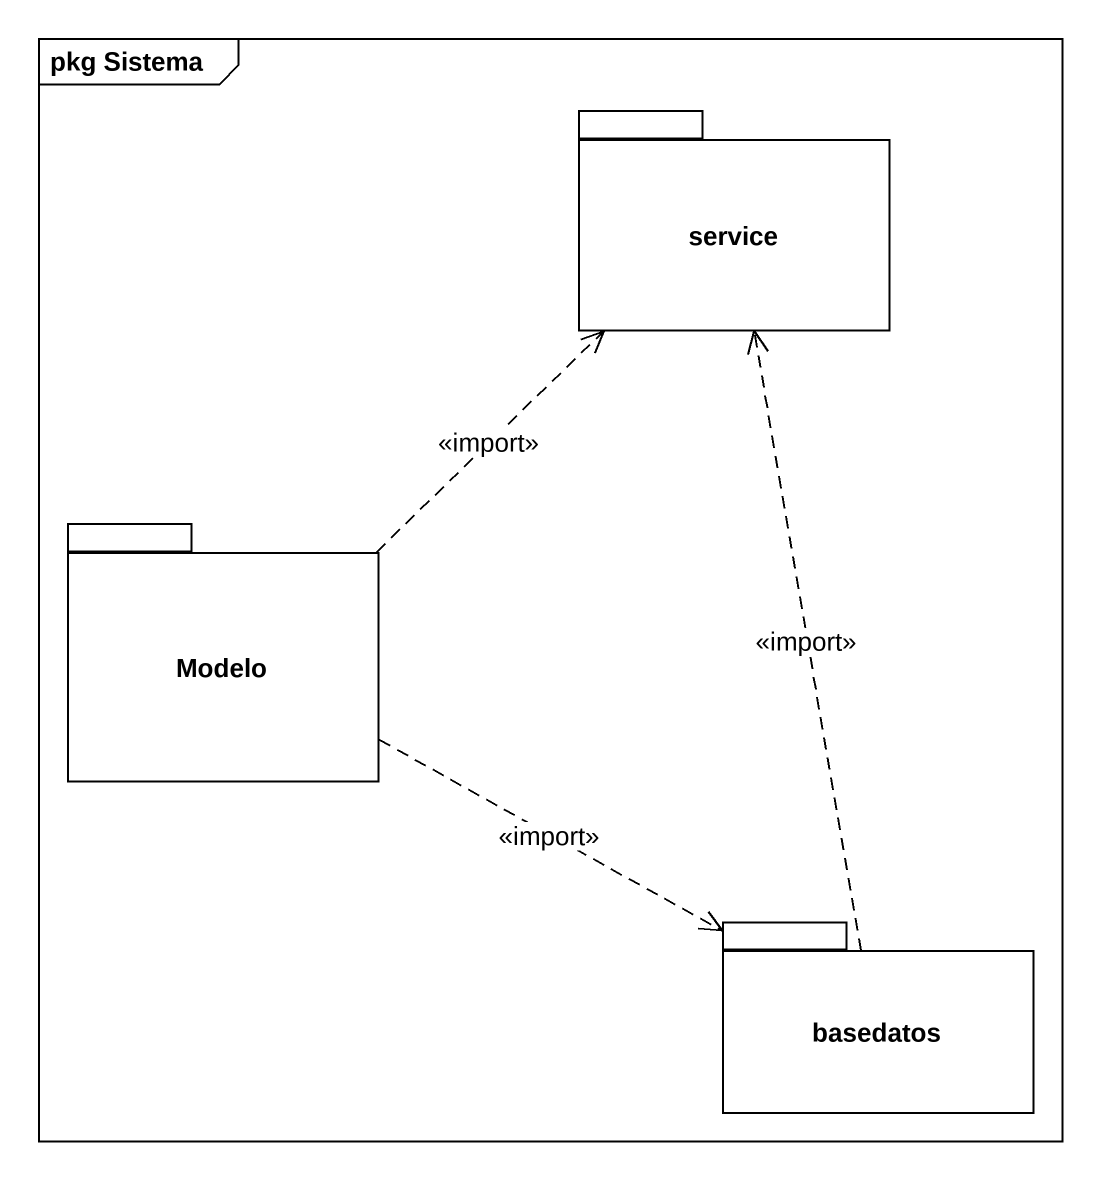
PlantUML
@startuml
mainframe pkg Sistema
package service {
}
package Modelo {
}
package basedatos {
}
Modelo .up.> service : <<import>>
Modelo .right.> basedatos : <<import>>
basedatos .up.> service : <<import>>
@enduml
